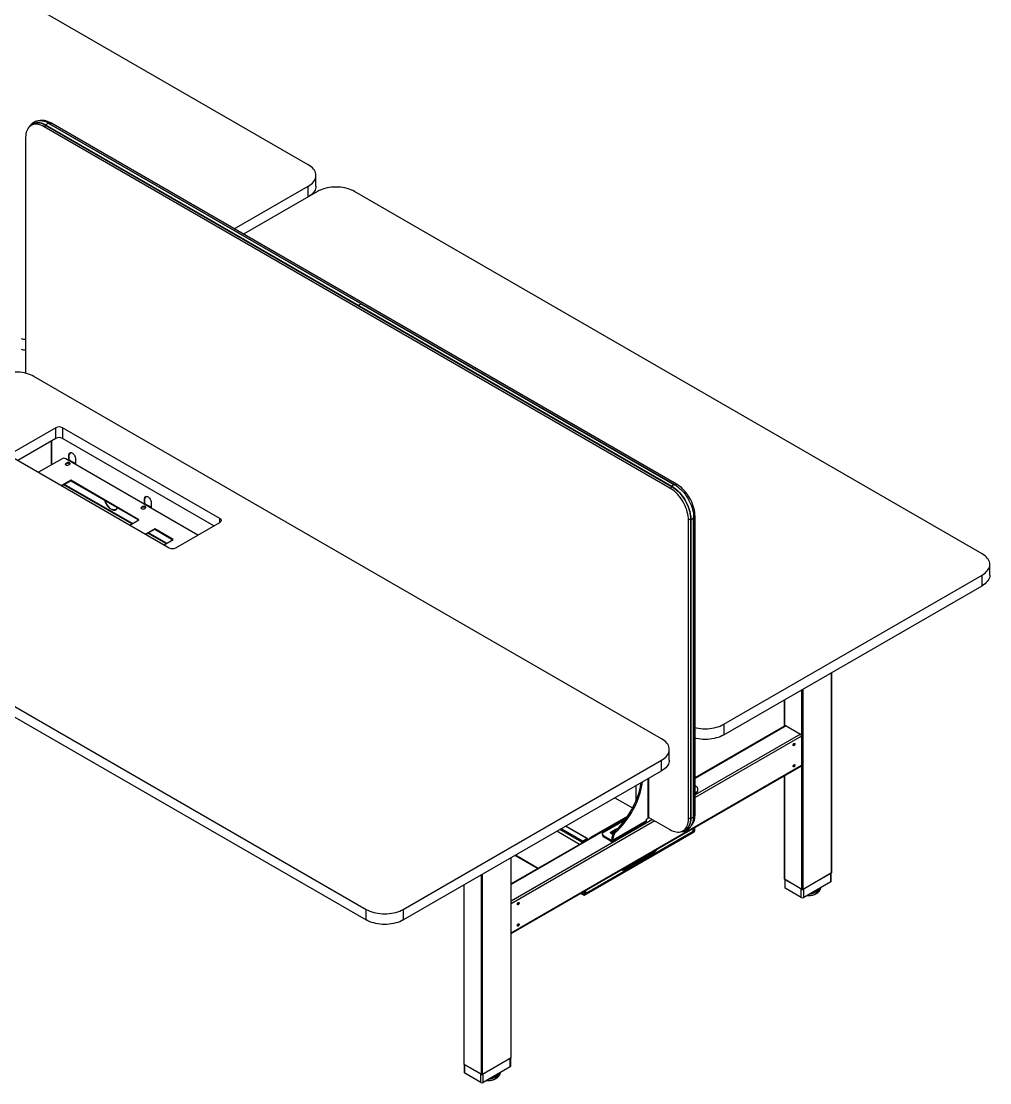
# Model space of a CAD drawing. Header units: millimetres. Extents: x -429 to 14753, y -632 to 5751.
# Drawn here: x 12898 to 14753, y -632 to 1401 of the extents above; entities that cross this region are included whole.
import ezdxf

# ---------------------------------------------------------------- set-up
doc = ezdxf.new("R2010")
doc.units = ezdxf.units.MM
doc.header["$LTSCALE"] = 100

msp = doc.modelspace()

# ---------------------------------------------------------------- linework, layer by layer
at = {"color": 7, "linetype": 'Continuous', "lineweight": -3}
for p, q in [((13448.19, 1125.82), (12246.1, 1819.77)), ((12922.2, 1204.1), (12917.25, 1201.24)), ((12942.25, 1198.76), (12946.22, 1201.06)), ((12945.79, 1201.62), (13545.06, 855.67)), ((12945.79, 1201.62), (12945.79, 1201.37)), ((12945.79, 1201.37), (13545.06, 855.42)), ((12945.83, 1201.28), (13545.1, 855.33)), ((12945.95, 1202.06), (13545.23, 856.11)), ((12951.28, 1205.14), (13550.55, 859.18)), ((13550.61, 859.16), (12951.34, 1205.11)), ((12952.3, 1204.56), (12954.98, 1206.11)), ((14153.53, 514.2), (12954.98, 1206.11)), ((14140.8, 506.86), (12942.25, 1198.76)), ((12906.9, 1178.35), (12906.9, 726.66)), ((13462.83, 1085), (13462.83, 1105.41)), ((13306.48, 1003.19), (13448.19, 1085)), ((13448.19, 1064.59), (13448.19, 1085)), ((13465.86, 1074.8), (13324.15, 992.99)), ((14738.66, 380.85), (13536.57, 1074.8)), ((13545.06, 855.67), (14144.33, 509.71)), ((13545.06, 855.67), (13545.06, 855.42)), ((13545.06, 855.42), (14144.33, 509.47)), ((13545.1, 855.33), (14144.37, 509.38)), ((13545.23, 856.11), (14144.5, 510.16)), ((13550.55, 859.18), (14149.82, 513.23)), ((14149.89, 513.21), (13550.61, 859.16)), ((14124.89, 26.53), (12922.81, 720.48)), ((12964.88, 622.3), (12880.73, 573.73)), ((12964.88, 601.89), (12964.88, 622.3)), ((13278.83, 448.41), (12977.61, 622.3)), ((12977.61, 622.3), (12977.61, 601.89)), ((12964.88, 601.89), (12892.05, 559.85)), ((12955.9, 596.7), (12955.9, 551.06)), ((12956.18, 596.87), (12956.18, 551.22)), ((13267.52, 434.53), (12977.61, 601.89)), ((12990.33, 570.45), (12989.77, 570.12)), ((12989.77, 560.38), (12989.77, 570.12)), ((12990.33, 560.38), (12990.33, 570.45)), ((12880.73, 566.38), (13181.96, 392.48)), ((12976.55, 562.98), (12931.58, 537.02)), ((13236.82, 416.81), (12983.62, 562.98)), ((12986.09, 555.02), (12983.97, 553.79)), ((12983.97, 552.98), (12986.09, 554.2)), ((12983.97, 552.98), (12983.97, 553.79)), ((12986.09, 554.2), (12986.09, 555.02)), ((12989.56, 560.28), (12988.92, 559.92)), ((12988.92, 550.94), (12991.04, 552.16)), ((12989.56, 560.28), (12991.32, 559.26)), ((12992.12, 559.34), (12990.36, 560.36)), ((12992.74, 558.45), (12991.32, 559.26)), ((12992.74, 558.45), (12994.86, 557.22)), ((12995.66, 557.3), (12993.54, 558.53)), ((12996.27, 556.41), (12994.86, 557.22)), ((12996.27, 556.41), (12998.4, 555.18)), ((12999.2, 555.26), (12997.07, 556.49)), ((12999.81, 554.37), (12998.4, 555.18)), ((12999.81, 554.37), (13001.58, 553.35)), ((13002.38, 553.42), (13000.61, 554.44)), ((13000.94, 552.98), (13001.58, 553.35)), ((13001.51, 552.65), (13001.58, 552.69)), ((13001.58, 552.69), (13001.58, 553.35)), ((13001.58, 552.69), (13002.14, 552.37)), ((13002.14, 552.37), (13002.5, 552.57)), ((13002.5, 552.16), (13002.14, 552.37)), ((13002.5, 562.78), (13002.5, 552.16)), ((12993.14, 521.56), (12975.75, 511.53)), ((12976.46, 511.12), (12993.14, 520.75)), ((13110.22, 438.12), (12980.12, 513.23)), ((13111.36, 438.77), (12981.25, 513.88)), ((13123.95, 446.04), (12993.14, 521.56)), ((12993.14, 520.75), (12993.14, 521.56)), ((12993.14, 520.75), (13123.24, 445.64)), ((14140.8, 506.86), (14144.82, 509.18)), ((14144.33, 509.71), (14144.33, 509.47)), ((14144.33, 509.71), (14144.72, 509.49)), ((14150.82, 512.64), (14153.53, 514.2)), ((13131.05, 471.34), (13128.93, 470.11)), ((13128.93, 469.3), (13131.05, 470.52)), ((13128.93, 469.3), (13128.93, 470.11)), ((13131.05, 470.52), (13131.05, 471.34)), ((13134.51, 476.6), (13133.88, 476.24)), ((13133.88, 467.25), (13136, 468.48)), ((13134.51, 476.6), (13136.28, 475.58)), ((13135.29, 486.77), (13134.73, 486.44)), ((13134.73, 476.7), (13134.73, 486.44)), ((13135.29, 476.69), (13135.29, 486.77)), ((13137.08, 475.66), (13135.31, 476.68)), ((13137.7, 474.77), (13136.28, 475.58)), ((13137.7, 474.77), (13139.82, 473.54)), ((13140.62, 473.62), (13138.5, 474.85)), ((13141.23, 472.72), (13139.82, 473.54)), ((13141.23, 472.72), (13143.35, 471.5)), ((13144.15, 471.58), (13142.03, 472.8)), ((13144.77, 470.68), (13143.35, 471.5)), ((13144.77, 470.68), (13146.53, 469.66)), ((13147.33, 469.74), (13145.57, 470.76)), ((13145.9, 469.3), (13146.53, 469.66)), ((13146.46, 468.97), (13146.53, 469.01)), ((13146.53, 469.01), (13146.53, 469.66)), ((13146.53, 469.01), (13147.1, 468.68)), ((13147.1, 468.68), (13147.45, 468.89)), ((13147.45, 468.48), (13147.1, 468.68)), ((13147.45, 479.09), (13147.45, 468.48)), ((13069.67, 466.45), (13069.67, 467.27)), ((13071.09, 466.45), (13071.09, 465.64)), ((13071.09, 465.64), (13071.65, 465.96)), ((13071.65, 466.18), (13071.65, 465.96)), ((13079.02, 465.76), (13080.02, 465.18)), ((13079.38, 465.95), (13079.94, 466.27)), ((13278.83, 441.06), (13278.83, 448.41)), ((14176.15, 445.62), (14180.18, 447.94)), ((14180.12, 447.46), (14180.12, -124.94)), ((14180.4, 447.25), (14180.18, 447.37)), ((14180.18, 447.37), (14180.18, -125.02)), ((14180.38, 448.29), (14180.4, 447.25)), ((14186.17, 451.4), (14188.88, 452.97)), ((14186.19, 450.25), (14186.19, -122.15)), ((14186.2, -122.08), (14186.2, 450.31)), ((14188.88, -119.43), (14188.88, 452.97)), ((13106.56, 436.01), (13123.95, 446.04)), ((13154, 428.7), (13136.62, 418.66)), ((13137.32, 418.25), (13154, 427.88)), ((13189.36, 408.29), (13154, 428.7)), ((13154, 427.88), (13154, 428.7)), ((13154, 427.88), (13188.65, 407.88)), ((13194.69, 392.48), (13278.83, 441.06)), ((14176.15, -126.78), (14176.15, 445.62)), ((14180.4, 447.25), (14180.4, -125.14)), ((14180.86, 447.18), (14180.86, -125.22)), ((13175.63, 400.36), (13140.98, 420.36)), ((13176.76, 401.02), (13142.12, 421.02)), ((13171.97, 398.25), (13189.36, 408.29)), ((12357.12, 393.91), (13559.2, -300.04)), ((12357.12, 373.5), (13559.2, -320.45)), ((14753.3, 340.03), (14753.3, 360.44)), ((14243.68, 54.29), (14738.66, 340.03)), ((14738.66, 319.62), (14738.66, 340.03)), ((14243.68, 33.87), (14738.66, 319.62)), ((14450.16, -230.31), (14450.16, 153.07)), ((14450.6, -229.7), (14450.6, 153.32)), ((14393.59, -261.74), (14393.59, 120.41)), ((14395.71, -261.74), (14395.71, 121.64)), ((14359.91, 100.97), (14359.91, 50.53)), ((14360.35, 50.78), (14360.35, 101.23)), ((14361.68, 51.55), (14188.88, -48.21)), ((14363.18, 51.4), (14188.88, -49.22)), ((14243.68, 54.29), (14243.68, 33.87)), ((14363.18, 51.4), (14390.76, 35.48)), ((14390.76, 35.48), (14188.88, -81.06)), ((14392.88, 31.8), (14188.88, -85.96)), ((14392.88, 31.8), (14392.88, -24.54)), ((14139.53, -14.3), (14139.53, 6.12)), ((14377.85, 17.01), (14377.82, 17.28)), ((13629.91, -300.04), (14124.89, -14.29)), ((14124.89, -34.71), (14124.89, -14.29)), ((13629.91, -320.45), (14124.89, -34.71)), ((14392.88, -24.54), (13836.83, -345.54)), ((13836.83, -346.56), (14392.26, -25.91)), ((14377.85, -23.82), (14377.82, -23.54)), ((14098.72, -49.81), (14098.72, -125.76)), ((14100.48, -123.31), (14100.48, -48.79)), ((14359.91, -44.58), (14359.91, -241.94)), ((14360.35, -242.56), (14360.35, -44.33)), ((14076.1, -91.5), (14076.1, -62.87)), ((14193.48, -74.33), (14188.88, -76.98)), ((14188.88, -79.01), (14192.23, -77.07)), ((14191.41, -64.74), (14189.28, -63.52)), ((14193.48, -69.32), (14193.48, -74.33)), ((14035.42, -86.36), (14069.32, -105.93)), ((14060.12, -121.35), (13988.63, -162.62)), ((14186.2, -120.98), (14188.88, -119.43)), ((14058.79, -123.31), (13836.83, -251.45)), ((14057.6, -125.01), (13836.83, -252.46)), ((14107.56, -128.01), (13836.83, -284.3)), ((14111.81, -130.46), (13836.83, -289.2)), ((13981.7, -164.34), (13941.02, -140.85)), ((13982.7, -164.24), (13941.6, -140.51)), ((14059.03, -122.96), (13989.48, -163.11)), ((14014.58, -151.48), (14055.57, -127.82)), ((14031.01, -170.15), (14094.65, -133.41)), ((14095.9, -130.66), (14032.26, -167.4)), ((14095.9, -127.39), (14098.72, -125.76)), ((14095.9, -130.66), (14095.9, -127.39)), ((14100.4, -123.87), (14140.8, -147.19)), ((14176.15, -126.78), (14180.12, -124.48)), ((14180.4, -125.14), (14180.18, -125.02)), ((13967.74, -175.87), (13924.04, -150.65)), ((13971.8, -171.69), (13929.7, -147.38)), ((13973.21, -169.24), (13932.53, -145.75)), ((13977.46, -272.12), (14186.76, -151.29)), ((13977.46, -272.94), (14186.76, -152.11)), ((13977.94, -270.69), (14185.28, -151)), ((13978.8, -269.39), (14185.42, -150.11)), ((13988.63, -162.62), (13989.48, -163.11)), ((14011.65, -155.56), (14011.65, -158.01)), ((14028.01, -167.4), (14014.58, -159.64)), ((14014.58, -162.09), (14014.58, -159.64)), ((14028.01, -169.85), (14014.58, -162.09)), ((14028.37, -151.48), (14035.79, -147.19)), ((14028.37, -153.93), (14035.79, -149.64)), ((14028.37, -153.93), (14028.37, -151.48)), ((14030.13, -161.17), (14032.26, -162.39)), ((14030.13, -166.17), (14030.13, -161.17)), ((14032.26, -167.4), (14032.26, -162.39)), ((14037.41, -151.55), (14035.29, -150.33)), ((14035.79, -149.64), (14035.79, -147.19)), ((14035.79, -149.64), (14036.35, -149.37)), ((14165.8, -149.67), (14170.74, -146.81)), ((14185.42, -150.11), (14185.42, -145.32)), ((14186.76, -151.29), (14185.46, -150.54)), ((14186.12, -149.55), (14186.12, -144.91)), ((14187.47, -150.07), (14186.12, -149.29)), ((14186.76, -152.11), (14186.76, -151.29)), ((14187.47, -150.07), (14187.47, -144.14)), ((14187.47, -150.07), (14188.17, -149.66)), ((14188.17, -149.66), (14188.17, -143.73)), ((13972.51, -171.28), (13971.8, -171.69)), ((13971.8, -173.53), (13971.8, -171.69)), ((13972.51, -173.12), (13972.51, -171.28)), ((13974.1, -172.2), (13972.51, -171.28)), ((13973.21, -169.24), (13981.7, -164.34)), ((13973.21, -170.05), (13981.7, -165.15)), ((13973.21, -169.24), (13973.21, -170.05)), ((13976.93, -170.57), (13974.63, -169.24)), ((13982.59, -167.3), (13980.28, -165.97)), ((13983.17, -166.96), (13980.87, -165.63)), ((13981.7, -165.15), (13981.7, -164.34)), ((13982.41, -165.56), (13981.7, -165.15)), ((13983.11, -165.15), (13982.41, -165.56)), ((13982.41, -165.56), (13982.41, -166.52)), ((13983.11, -165.15), (13983.11, -166.93)), ((14028.01, -167.4), (14030.13, -166.17)), ((14028.01, -167.4), (14028.01, -169.85)), ((14030.13, -166.17), (14032.26, -167.4)), ((13836.39, -584.63), (13836.39, -201.25)), ((13836.83, -584.02), (13836.83, -201)), ((13844.25, -196.71), (13887.94, -221.94)), ((13888.53, -221.6), (13844.83, -196.38)), ((14099.43, -196.81), (14064.78, -216.81)), ((14064.78, -217.62), (14099.43, -197.62)), ((14098.72, -197.21), (14099.43, -197.62)), ((14099.43, -197.62), (14099.43, -196.81)), ((14110.39, -190.48), (14100.14, -196.4)), ((14100.14, -197.21), (14110.39, -191.3)), ((14100.14, -196.4), (14100.14, -197.21)), ((14109.68, -190.89), (14110.39, -191.3)), ((14053.07, -223.52), (14053.82, -223.95)), ((14064.08, -217.22), (14053.82, -223.14)), ((14053.82, -223.95), (14064.08, -218.03)), ((14063.37, -217.62), (14064.08, -218.03)), ((14064.08, -218.03), (14064.08, -217.22)), ((14064.78, -216.81), (14064.78, -217.62)), ((13779.82, -616.06), (13779.82, -233.91)), ((13781.94, -616.06), (13781.94, -232.68)), ((14393.59, -261.74), (14360.35, -242.56)), ((14360.74, -242.78), (14360.74, -258.28)), ((14392.17, -260.93), (14361.77, -243.37)), ((14361.77, -259.7), (14361.77, -243.37)), ((14450.16, -230.31), (14395.71, -261.74)), ((14448.74, -231.13), (14397.12, -260.93)), ((14448.74, -247.46), (14448.74, -231.13)), ((14449.77, -246.03), (14449.77, -230.54)), ((13746.15, -253.35), (13746.15, -596.27)), ((13746.59, -596.88), (13746.59, -253.09)), ((14392.17, -277.26), (14361.77, -259.7)), ((14392.17, -277.26), (14392.17, -260.93)), ((14448.74, -247.46), (14397.12, -277.26)), ((14397.12, -277.26), (14397.12, -260.93)), ((13970.32, -269.49), (13976.46, -273.04)), ((13976.04, -272.12), (13970.9, -269.15)), ((13976.04, -266.19), (13976.04, -272.12)), ((13976.04, -272.12), (13976.75, -271.71)), ((13976.75, -265.78), (13976.75, -271.71)), ((13977.46, -272.12), (13976.75, -271.71)), ((13977.46, -272.12), (13977.46, -272.94)), ((13978.8, -264.6), (13978.8, -269.39)), ((13559.2, -320.45), (13559.2, -300.04)), ((13629.91, -300.04), (13629.91, -320.45)), ((13836.39, -584.63), (13781.94, -616.06)), ((13834.97, -585.45), (13783.35, -615.25)), ((13834.97, -601.78), (13834.97, -585.45)), ((13836, -600.35), (13836, -584.86)), ((13779.82, -616.06), (13746.59, -596.88)), ((13746.97, -597.1), (13746.97, -612.6)), ((13778.4, -615.25), (13748, -597.69)), ((13748, -614.03), (13748, -597.69)), ((13834.97, -601.78), (13783.35, -631.58)), ((13778.4, -631.58), (13748, -614.03)), ((13778.4, -631.58), (13778.4, -615.25)), ((13783.35, -631.58), (13783.35, -615.25))]:
    msp.add_line(p, q, dxfattribs=at)
at = {"color": 7, "linetype": 'Continuous', "lineweight": -3, "flags": 128}
for points in [[(12942.25, 1198.76), (12939.17, 1200.39), (12936.11, 1201.69), (12933.1, 1202.65), (12930.16, 1203.28), (12927.31, 1203.56), (12924.57, 1203.5), (12921.97, 1203.09), (12919.53, 1202.33), (12917.25, 1201.24), (12915.17, 1199.81), (12913.29, 1198.07), (12911.63, 1196.02), (12910.21, 1193.69), (12909.03, 1191.08), (12908.1, 1188.22), (12907.43, 1185.12), (12907.03, 1181.83), (12906.9, 1178.35)], [(12915.51, 1200.08), (12916.25, 1200.92), (12918.16, 1202.69), (12920.29, 1204.14), (12922.61, 1205.26), (12925.1, 1206.03), (12927.76, 1206.45), (12930.55, 1206.52), (12933.45, 1206.23), (12936.45, 1205.59), (12939.52, 1204.6), (12942.64, 1203.28), (12945.79, 1201.62)], [(12916.54, 1200.8), (12918.32, 1202.44), (12920.44, 1203.88), (12922.74, 1204.99), (12925.22, 1205.76), (12927.86, 1206.18), (12930.64, 1206.24), (12933.53, 1205.96), (12936.51, 1205.32), (12939.56, 1204.34), (12942.66, 1203.02), (12945.79, 1201.37)], [(12918.92, 1202.2), (12920.53, 1203.66), (12920.77, 1203.84)], [(12920.22, 1202.95), (12920.92, 1203.54), (12922.72, 1204.8)], [(12922.2, 1204.1), (12924.47, 1205.19), (12926.92, 1205.94)], [(12922.23, 1205.59), (12923.62, 1206.1), (12926.06, 1206.71), (12928.65, 1206.99), (12931.35, 1206.96), (12934.15, 1206.6), (12937.03, 1205.93), (12939.97, 1204.95), (12942.95, 1203.65), (12945.95, 1202.06)], [(12954.98, 1206.11), (12951.9, 1207.73), (12948.84, 1209.03), (12945.83, 1210), (12942.89, 1210.63), (12940.04, 1210.91), (12937.3, 1210.85), (12934.7, 1210.43), (12933.8, 1210.2)], [(12951.34, 1205.11), (12951.31, 1205.13), (12951.28, 1205.14)], [(13448.19, 1085), (13451.13, 1086.86), (13453.79, 1088.86), (13456.13, 1090.98), (13458.15, 1093.21), (13459.82, 1095.54), (13461.13, 1097.94), (13462.07, 1100.4), (13462.64, 1102.9), (13462.83, 1105.41), (13462.64, 1107.93), (13462.07, 1110.42), (13461.13, 1112.88), (13459.82, 1115.28), (13458.15, 1117.61), (13456.13, 1119.84), (13453.79, 1121.97), (13451.13, 1123.97), (13448.19, 1125.82)], [(13462.83, 1085), (13462.64, 1082.48), (13462.07, 1079.99), (13461.13, 1077.53), (13459.82, 1075.13), (13458.15, 1072.8), (13456.13, 1070.57), (13453.79, 1068.44), (13451.13, 1066.44), (13448.63, 1064.85)], [(13536.57, 1074.8), (13533.36, 1076.5), (13529.9, 1078.03), (13526.22, 1079.38), (13522.35, 1080.55), (13518.32, 1081.51), (13514.16, 1082.27), (13509.9, 1082.81), (13505.58, 1083.14), (13501.22, 1083.25), (13496.86, 1083.14), (13492.54, 1082.81), (13488.28, 1082.27), (13484.12, 1081.51), (13480.09, 1080.55), (13476.22, 1079.38), (13472.54, 1078.03), (13469.08, 1076.5), (13465.86, 1074.8)], [(13550.61, 859.16), (13550.59, 859.17), (13550.55, 859.18)], [(12922.81, 720.48), (12919.59, 722.18), (12916.13, 723.71), (12912.45, 725.06), (12908.58, 726.22), (12904.55, 727.19), (12900.39, 727.95), (12896.13, 728.49), (12891.81, 728.82), (12887.45, 728.93), (12883.09, 728.82), (12878.77, 728.49), (12874.51, 727.95), (12870.35, 727.19), (12866.32, 726.22), (12862.45, 725.06), (12858.77, 723.71), (12855.31, 722.18), (12852.09, 720.48)], [(12989.77, 570.12), (12989.91, 571.57), (12990.32, 572.8), (12990.98, 573.74), (12991.87, 574.37), (12992.95, 574.65), (12994.17, 574.57), (12995.47, 574.14), (12996.8, 573.37), (12998.1, 572.3), (12999.31, 570.98), (13000.39, 569.45), (13001.28, 567.8), (13001.95, 566.08), (13002.36, 564.38), (13002.5, 562.78)], [(12983.97, 553.79), (12983.27, 553.22), (12982.96, 552.54), (12983.06, 551.84), (12983.58, 551.21), (12984.44, 550.71), (12985.54, 550.41), (12986.75, 550.35), (12987.92, 550.53), (12988.92, 550.94)], [(12983.02, 551.96), (12983.27, 552.4), (12983.97, 552.98)], [(12991.04, 552.16), (12991.74, 552.74), (12992.05, 553.41), (12991.95, 554.11), (12991.43, 554.75), (12990.57, 555.25), (12989.47, 555.54), (12988.26, 555.6), (12987.09, 555.42), (12986.09, 555.02)], [(12986.09, 554.2), (12987.09, 554.6), (12988.26, 554.79), (12989.47, 554.73), (12990.57, 554.43), (12991.43, 553.93), (12991.95, 553.3), (12991.99, 553.18)], [(12990.9, 554.12), (12989.86, 554.58), (12989.14, 554.77)], [(12991.99, 553.16), (12991.69, 553.52), (12990.9, 554.12)], [(12991.77, 552.78), (12991.69, 552.87), (12990.9, 553.47)], [(14144.33, 509.47), (14147.46, 507.51), (14150.56, 505.25), (14153.61, 502.7), (14156.59, 499.89), (14159.48, 496.84), (14162.26, 493.57), (14164.9, 490.11), (14167.38, 486.48), (14169.68, 482.71), (14171.8, 478.83), (14173.7, 474.86), (14175.38, 470.85), (14176.82, 466.81), (14178.02, 462.78), (14178.96, 458.79), (14179.64, 454.88), (14180.05, 451.06), (14180.18, 447.37)], [(14144.5, 510.16), (14147.5, 508.28), (14150.48, 506.13), (14153.43, 503.72), (14156.31, 501.07), (14159.11, 498.19), (14161.81, 495.11), (14164.39, 491.84), (14166.83, 488.41), (14169.13, 484.84), (14171.25, 481.16), (14173.19, 477.39), (14174.94, 473.56), (14176.48, 469.69), (14177.8, 465.81), (14178.89, 461.95), (14179.75, 458.13), (14180.37, 454.37), (14180.74, 450.71), (14180.86, 447.18)], [(14144.72, 509.49), (14147.48, 507.74), (14150.59, 505.47), (14153.67, 502.91), (14156.67, 500.08), (14159.57, 497.01), (14162.36, 493.73), (14165.02, 490.24), (14167.51, 486.59), (14169.83, 482.8), (14171.96, 478.89), (14173.87, 474.9), (14175.56, 470.86), (14177.02, 466.8), (14178.22, 462.75), (14179.17, 458.74), (14179.85, 454.8), (14180.26, 450.96), (14180.38, 448.29)], [(14149.82, 513.23), (14152.83, 511.35), (14155.81, 509.2), (14158.75, 506.79), (14161.63, 504.14), (14164.43, 501.26), (14167.13, 498.18), (14169.71, 494.91), (14172.16, 491.48), (14174.45, 487.92), (14176.58, 484.23), (14178.52, 480.47), (14180.26, 476.63), (14181.8, 472.76), (14183.12, 468.88), (14184.22, 465.02), (14185.07, 461.2), (14185.69, 457.45), (14186.06, 453.79), (14186.19, 450.25)], [(14149.89, 513.21), (14149.86, 513.22), (14149.82, 513.23)], [(14188.88, 452.97), (14188.75, 456.6), (14188.34, 460.37), (14187.68, 464.23), (14186.75, 468.16), (14185.57, 472.13), (14184.14, 476.11), (14182.49, 480.08), (14180.61, 483.99), (14178.53, 487.81), (14176.25, 491.53), (14173.8, 495.11), (14171.2, 498.53), (14168.47, 501.75), (14165.62, 504.76), (14162.68, 507.53), (14159.66, 510.04), (14156.61, 512.27), (14153.53, 514.2)], [(13134.73, 486.44), (13134.86, 487.89), (13135.28, 489.11), (13135.94, 490.06), (13136.83, 490.69), (13137.91, 490.97), (13139.12, 490.89), (13140.42, 490.46), (13141.75, 489.69), (13143.06, 488.62), (13144.27, 487.3), (13145.35, 485.77), (13146.24, 484.12), (13146.9, 482.4), (13147.31, 480.7), (13147.45, 479.09)], [(14176.15, 445.62), (14176.02, 449.26), (14175.62, 453.02), (14174.95, 456.88), (14174.02, 460.81), (14172.84, 464.79), (14171.42, 468.77), (14169.76, 472.73), (14167.88, 476.64), (14165.8, 480.47), (14163.52, 484.19), (14161.08, 487.77), (14158.47, 491.18), (14155.74, 494.41), (14152.89, 497.41), (14149.95, 500.18), (14146.94, 502.69), (14143.88, 504.92), (14140.8, 506.86)], [(13066.81, 469.49), (13068.29, 468.19), (13069.67, 467.15)], [(13082.22, 469.32), (13081.59, 468.1), (13080.59, 466.87), (13079.38, 465.95), (13077.97, 465.36), (13076.41, 465.11), (13074.71, 465.22), (13072.93, 465.67), (13071.09, 466.45)], [(13071.09, 465.64), (13073.04, 464.79), (13074.93, 464.31), (13076.73, 464.2), (13078.39, 464.46), (13079.88, 465.08), (13081.16, 466.06), (13082.22, 467.37), (13082.98, 468.88)], [(13128.93, 470.11), (13128.23, 469.54), (13127.92, 468.86), (13128.02, 468.16), (13128.54, 467.52), (13129.39, 467.03), (13130.5, 466.73), (13131.71, 466.67), (13132.88, 466.85), (13133.88, 467.25)], [(13127.97, 468.28), (13128.23, 468.72), (13128.93, 469.3)], [(13136, 468.48), (13136.7, 469.05), (13137.01, 469.73), (13136.9, 470.43), (13136.39, 471.07), (13135.53, 471.56), (13134.43, 471.86), (13133.22, 471.92), (13132.04, 471.74), (13131.05, 471.34)], [(13131.05, 470.52), (13132.04, 470.92), (13133.22, 471.1), (13134.43, 471.04), (13135.53, 470.75), (13136.39, 470.25), (13136.9, 469.61), (13136.95, 469.5)], [(13135.86, 470.44), (13134.82, 470.89), (13134.1, 471.08)], [(13136.94, 469.48), (13136.65, 469.84), (13135.86, 470.44)], [(13136.73, 469.1), (13136.65, 469.18), (13135.86, 469.79)], [(13278.83, 448.41), (13279.95, 447.62), (13280.78, 446.72), (13281.3, 445.75), (13281.47, 444.73), (13281.3, 443.72), (13280.78, 442.74), (13279.95, 441.85), (13278.83, 441.06)], [(14186.2, 450.31), (14186.2, 450.28), (14186.19, 450.25)], [(14738.66, 340.03), (14741.6, 341.89), (14744.26, 343.88), (14746.6, 346.01), (14748.62, 348.24), (14750.29, 350.57), (14751.6, 352.97), (14752.54, 355.43), (14753.11, 357.92), (14753.3, 360.44), (14753.11, 362.95), (14752.54, 365.45), (14751.6, 367.91), (14750.29, 370.31), (14748.62, 372.64), (14746.6, 374.87), (14744.26, 377), (14741.6, 378.99), (14738.66, 380.85)], [(14753.3, 340.03), (14753.11, 337.51), (14752.54, 335.01), (14751.6, 332.55), (14750.29, 330.15), (14748.62, 327.83), (14746.6, 325.59), (14744.26, 323.47), (14741.6, 321.47), (14738.66, 319.62)], [(14188.88, 48.1), (14191.22, 47.57), (14195.38, 46.82), (14199.64, 46.27), (14203.97, 45.94), (14208.33, 45.83), (14212.68, 45.94), (14217.01, 46.27), (14221.27, 46.82), (14225.43, 47.57), (14229.46, 48.54), (14233.33, 49.7), (14237, 51.05), (14240.47, 52.58), (14243.68, 54.29)], [(14124.89, -14.29), (14127.83, -12.44), (14130.49, -10.44), (14132.83, -8.31), (14134.85, -6.08), (14136.52, -3.75), (14137.83, -1.35), (14138.77, 1.11), (14139.34, 3.6), (14139.53, 6.12), (14139.34, 8.63), (14138.77, 11.13), (14137.83, 13.59), (14136.52, 15.99), (14134.85, 18.32), (14132.83, 20.55), (14130.49, 22.67), (14127.83, 24.67), (14124.89, 26.53)], [(14243.68, 33.87), (14240.47, 32.17), (14237, 30.64), (14233.33, 29.29), (14229.46, 28.12), (14225.43, 27.16), (14221.27, 26.4), (14217.01, 25.86), (14212.68, 25.53), (14208.33, 25.42), (14203.97, 25.53), (14199.64, 25.86), (14195.38, 26.4), (14191.22, 27.16), (14188.88, 27.69)], [(14376.62, 14.66), (14376.75, 15.52), (14377.13, 16.4), (14377.71, 17.17), (14378.38, 17.72), (14379.06, 17.96), (14379.63, 17.84), (14380.02, 17.4), (14380.15, 16.7), (14380.02, 15.84), (14379.63, 14.96), (14379.06, 14.18), (14378.38, 13.64), (14377.71, 13.4), (14377.13, 13.51), (14376.75, 13.95), (14376.62, 14.66)], [(14139.53, -14.3), (14139.34, -16.81), (14138.77, -19.31), (14137.83, -21.77), (14136.52, -24.17), (14134.85, -26.49), (14132.83, -28.73), (14130.49, -30.85), (14127.83, -32.85), (14124.89, -34.71)], [(14376.62, -26.17), (14376.75, -25.31), (14377.13, -24.43), (14377.71, -23.65), (14378.38, -23.11), (14379.06, -22.87), (14379.63, -22.98), (14380.02, -23.42), (14380.15, -24.13), (14380.02, -24.99), (14379.63, -25.87), (14379.06, -26.64), (14378.38, -27.19), (14377.71, -27.42), (14377.13, -27.31), (14376.75, -26.87), (14376.62, -26.17)], [(14035.29, -150.33), (14039.37, -146.5), (14043.36, -142.43), (14047.26, -138.15), (14051.04, -133.67), (14054.69, -129), (14058.2, -124.16), (14061.56, -119.17), (14064.75, -114.04), (14067.76, -108.8), (14070.59, -103.47), (14073.22, -98.06), (14075.64, -92.6), (14077.84, -87.1), (14079.82, -81.58), (14081.56, -76.07), (14083.07, -70.58), (14084.33, -65.14), (14085.34, -59.76), (14085.72, -57.32)], [(14037.41, -151.55), (14041.49, -147.72), (14045.48, -143.66), (14049.38, -139.38), (14053.16, -134.89), (14056.81, -130.22), (14060.32, -125.38), (14063.68, -120.39), (14066.87, -115.27), (14069.89, -110.03), (14072.71, -104.7), (14075.34, -99.29), (14077.76, -93.82), (14079.96, -88.32), (14081.94, -82.81), (14083.68, -77.29), (14085.19, -71.81), (14086.45, -66.36), (14087.46, -60.99), (14088.2, -55.89)], [(14189.28, -63.52), (14189.16, -63.45), (14188.88, -63.32)], [(14188.88, -64.33), (14189.39, -64.28), (14190.39, -64.36), (14191.28, -64.67), (14192.04, -65.22), (14192.66, -65.98), (14193.11, -66.93), (14193.38, -68.06), (14193.48, -69.32)], [(14182.03, -139.62), (14182.49, -139.15), (14184.14, -137.11), (14185.57, -134.77), (14186.75, -132.16), (14187.68, -129.3), (14188.34, -126.21), (14188.75, -122.91), (14188.88, -119.43)], [(14140.8, -147.19), (14143.88, -148.82), (14146.94, -150.12), (14149.95, -151.08), (14152.89, -151.71), (14155.74, -151.99), (14158.47, -151.93), (14161.08, -151.52), (14163.52, -150.76), (14165.8, -149.67), (14167.88, -148.24), (14169.76, -146.5), (14171.42, -144.45), (14172.84, -142.12), (14174.02, -139.51), (14174.95, -136.65), (14175.62, -133.56), (14176.02, -130.26), (14176.15, -126.78)], [(14180.4, -125.14), (14180.26, -128.69), (14179.85, -132.06), (14179.17, -135.21), (14178.22, -138.13), (14177.02, -140.79), (14175.56, -143.18), (14173.87, -145.26), (14171.96, -147.04), (14169.83, -148.49), (14167.51, -149.61), (14165.02, -150.38), (14163.93, -150.6)], [(14180.18, -125.02), (14180.05, -128.55), (14179.64, -131.89), (14178.96, -135.03), (14178.02, -137.93), (14176.82, -140.58), (14175.38, -142.95), (14173.7, -145.02), (14171.8, -146.79), (14169.68, -148.23), (14167.38, -149.34), (14165.06, -150.07)], [(14180.19, -124.85), (14180.05, -128.37), (14179.65, -131.7), (14178.97, -134.82), (14178.04, -137.71), (14176.84, -140.35), (14175.41, -142.71), (14173.73, -144.78), (14171.84, -146.54), (14169.73, -147.97), (14167.43, -149.08), (14165.93, -149.59)], [(14180.86, -125.22), (14180.74, -128.62), (14180.37, -131.85), (14179.75, -134.89), (14178.89, -137.72), (14177.8, -140.32), (14176.48, -142.68), (14174.94, -144.77), (14173.22, -146.56)], [(14186.2, -122.08), (14186.2, -122.11), (14186.19, -122.15)], [(14014.58, -159.64), (14013.33, -158.77), (14012.41, -157.77), (14011.84, -156.69), (14011.65, -155.56), (14011.84, -154.43), (14012.41, -153.35), (14013.33, -152.35), (14014.58, -151.48)], [(14031.24, -156.15), (14030.07, -155.99), (14028.88, -155.61), (14027.92, -155.06), (14027.28, -154.38), (14026.99, -153.61), (14027.08, -152.83), (14027.56, -152.1), (14028.37, -151.48)], [(14027.48, -154.64), (14027.56, -154.55), (14028.37, -153.93)], [(14169.81, -147.93), (14169.54, -148.04), (14167.46, -148.7)], [(14171.61, -146.71), (14169.62, -147.64), (14168.77, -147.95)], [(14174.7, -143.65), (14172.83, -145.39), (14170.75, -146.81), (14170.74, -146.81)], [(13989.48, -163.11), (13988.79, -163.59), (13988.36, -163.97)], [(14429.63, -258.49), (14429.35, -259.6), (14428.65, -261.26), (14427.6, -262.86), (14426.22, -264.37), (14424.54, -265.77), (14422.58, -267.05), (14420.36, -268.18), (14417.93, -269.16), (14415.31, -269.95), (14412.54, -270.55), (14409.67, -270.96), (14407.75, -271.12)], [(14428.44, -259.18), (14427.6, -260.41), (14426.22, -261.92), (14424.54, -263.32), (14422.58, -264.6), (14420.36, -265.74), (14417.93, -266.71), (14415.31, -267.5), (14413.19, -267.98)], [(13559.2, -300.04), (13562.42, -301.74), (13565.88, -303.27), (13569.56, -304.62), (13573.43, -305.78), (13577.46, -306.75), (13581.62, -307.51), (13585.87, -308.05), (13590.2, -308.38), (13594.56, -308.49), (13598.91, -308.38), (13603.24, -308.05), (13607.5, -307.51), (13611.66, -306.75), (13615.69, -305.78), (13619.56, -304.62), (13623.24, -303.27), (13626.7, -301.74), (13629.91, -300.04)], [(13848.41, -290.27), (13848.54, -289.41), (13848.93, -288.53), (13849.5, -287.75), (13850.18, -287.21), (13850.85, -286.97), (13851.43, -287.08), (13851.81, -287.53), (13851.94, -288.23), (13851.81, -289.09), (13851.43, -289.97), (13850.85, -290.75), (13850.18, -291.29), (13849.5, -291.53), (13848.93, -291.41), (13848.54, -290.97), (13848.41, -290.27)], [(13629.91, -320.45), (13626.7, -322.15), (13623.24, -323.68), (13619.56, -325.04), (13615.69, -326.2), (13611.66, -327.16), (13607.5, -327.92), (13603.24, -328.46), (13598.91, -328.79), (13594.56, -328.9), (13590.2, -328.79), (13585.87, -328.46), (13581.62, -327.92), (13577.46, -327.16), (13573.43, -326.2), (13569.56, -325.04), (13565.88, -323.68), (13562.42, -322.15), (13559.2, -320.45)], [(13848.41, -331.1), (13848.54, -330.24), (13848.93, -329.35), (13849.5, -328.58), (13850.18, -328.04), (13850.85, -327.8), (13851.43, -327.91), (13851.81, -328.35), (13851.94, -329.06), (13851.81, -329.92), (13851.43, -330.8), (13850.85, -331.57), (13850.18, -332.12), (13849.5, -332.35), (13848.93, -332.24), (13848.54, -331.8), (13848.41, -331.1)], [(13815.86, -612.81), (13815.59, -613.92), (13814.88, -615.58), (13813.83, -617.18), (13812.45, -618.69), (13810.77, -620.1), (13808.81, -621.37), (13806.6, -622.51), (13804.16, -623.48), (13801.54, -624.27), (13798.78, -624.88), (13795.9, -625.28), (13793.98, -625.44)], [(13814.67, -613.5), (13813.83, -614.73), (13812.45, -616.24), (13810.77, -617.65), (13808.81, -618.92), (13806.6, -620.06), (13804.16, -621.03), (13801.54, -621.82), (13799.42, -622.3)]]:
    msp.add_lwpolyline(points, dxfattribs=at)
at = {"color": 7, "linetype": 'Continuous', "lineweight": -3}
for centre, radius, start, end in [((12929.18, 1189.15), 17.86, 112.92482, 145.84037), ((12929.89, 1187.73), 18.47, 83.85377, 132.59793), ((12932.12, 1173.01), 37.41, 59.19192, 77.9383), ((12946.55, 1201.59), 0.763, 141.30471, 177.43), ((12945.89, 1201.36), 0.1, 174.19564, 234.49218), ((12951.47, 1198.66), 6.48, 91.67597, 148.31865), ((13545.82, 855.63), 0.763, 141.30471, 177.43), ((13545.16, 855.41), 0.1, 174.19564, 234.49218), ((13550.74, 852.71), 6.48, 91.67597, 148.31865), ((12916.94, 869.48), 78.62, 256.36927, 262.66136), ((12916.94, 849.07), 78.62, 256.36927, 262.66136), ((12971.24, 610.02), 13.83, 62.60967, 117.39033), ((12971.24, 589.61), 13.83, 62.60967, 117.39033), ((12994.92, 570.89), 4.61, 130.56272, 185.49368), ((12980.08, 556.16), 7.69, 62.60967, 117.39033), ((12987.49, 546.77), 7.52, 62.97952, 101.60985), ((12990.03, 559.63), 0.805, 65.69288, 125.61758), ((12991.77, 558.72), 0.699, 350.78596, 129.20329), ((12993.21, 557.79), 0.805, 65.69288, 125.61758), ((12995.3, 556.68), 0.699, 350.78596, 129.20329), ((12996.74, 555.75), 0.805, 65.69288, 125.61758), ((12998.84, 554.64), 0.699, 350.78596, 129.20329), ((13000.28, 553.71), 0.805, 65.69288, 125.61758), ((13002.03, 552.78), 0.724, 49.73343, 128.49886), ((13001.8, 552.42), 0.349, 350.78596, 129.20329), ((14145.1, 509.68), 0.763, 141.30471, 177.43), ((14144.43, 509.46), 0.1, 174.19564, 234.49218), ((14150.01, 506.75), 6.48, 91.67597, 148.31865), ((13139.88, 487.21), 4.61, 130.56272, 185.49368), ((13086.9, 491.18), 30.14, 194.90276, 235.12809), ((13086.05, 490.68), 28.57, 195.60819, 235.01787), ((13076.55, 471.99), 6.65, 300.69767, 334.49512), ((13132.44, 463.09), 7.52, 62.97952, 101.60985), ((13134.98, 475.95), 0.805, 65.69288, 125.61758), ((13136.72, 475.04), 0.699, 350.78596, 129.20329), ((13138.16, 474.11), 0.805, 65.69288, 125.61758), ((13140.26, 473), 0.699, 350.78596, 129.20329), ((13141.7, 472.07), 0.805, 65.69288, 125.61758), ((13143.79, 470.96), 0.699, 350.78596, 129.20329), ((13145.24, 470.03), 0.805, 65.69288, 125.61758), ((13146.99, 469.1), 0.724, 49.73343, 128.49886), ((13146.76, 468.74), 0.349, 350.78596, 129.20329), ((13076.58, 473.74), 9.21, 237.62188, 292.83499), ((14180.22, 447.47), 0.1, 185.51136, 245.80878), ((14180.67, 453.65), 6.48, 271.68015, 328.31448), ((14180.75, 447.93), 0.763, 242.57351, 278.69449), ((13188.32, 404.77), 13.83, 242.60967, 297.39033), ((14362.3, 50.17), 1.51, 54.38242, 114.30712), ((14388.28, 31.59), 4.61, 2.60548, 57.39452), ((14375.68, 17.24), 3.33, 287.90667, 12.09871), ((14376.09, 17.02), 1.77, 290.71777, 359.37712), ((14375.68, -23.59), 3.33, 287.90667, 12.09871), ((14376.09, -23.8), 1.77, 290.71777, 359.37712), ((14391.45, -24.72), 1.44, 304.05635, 7.25583), ((14190.54, -74.65), 2.96, 305.01333, 6.29885), ((14092.96, -130.98), 2.96, 305.01333, 6.29885), ((14097.48, -123.01), 3.02, 294.37466, 354.3052), ((14180.22, -124.93), 0.1, 185.51136, 245.80878), ((14180.75, -124.47), 0.763, 242.57351, 278.69449), ((14180.67, -118.74), 6.48, 271.68015, 328.31448), ((14149.03, -122.7), 37.16, 341.31519, 0.84584), ((13992.44, -168.74), 7.21, 121.95194, 151.06898), ((14016.65, -157.51), 5.03, 185.6948, 245.62534), ((14045.79, -161.97), 15.67, 132.03259, 177.06723), ((14032.65, -153.72), 1.96, 122.50021, 237.30215), ((14033.92, -156.07), 3.57, 100.22472, 151.72879), ((14047.91, -163.19), 15.67, 132.03259, 177.06723), ((14035.23, -157.86), 6.89, 95.24874, 112.75758), ((14039.06, -153.39), 7, 86.60656, 117.80957), ((14161.3, -133.34), 17.8, 274.14028, 312.05502), ((14185.1, -149.52), 3.07, 302.60548, 357.39452), ((14185.93, -150), 1.54, 302.60548, 357.39452), ((13974.87, -171.83), 3.07, 122.60548, 177.39452), ((13974.04, -171.35), 1.54, 122.60548, 177.39452), ((13982.25, -165.01), 0.873, 350.78596, 129.20329), ((13981.97, -165.49), 0.437, 350.78596, 129.20329), ((14028.84, -166.38), 1.31, 230.79671, 9.21404), ((14029.67, -167.82), 2.62, 230.79671, 9.21404), ((14102.39, -178.7), 14.92, 302.40321, 332.38733), ((14103.62, -179.59), 12.82, 301.87277, 329.00086), ((14051.14, -219.33), 4.65, 250.68105, 305.1694), ((14050.94, -220.07), 4.84, 241.04981, 306.64644), ((14049.91, -219.31), 5.11, 255.95188, 298.87397), ((14360.67, -241.87), 0.754, 185.6948, 245.62534), ((14449.84, -229.62), 0.754, 294.37466, 354.3052), ((14362.49, -258.1), 1.76, 185.6948, 245.62534), ((14394.65, -259.7), 2.31, 242.60967, 297.39033), ((14448.02, -245.85), 1.76, 294.37466, 354.3052), ((13976.9, -272.26), 0.873, 170.78596, 309.20329), ((13977.18, -271.78), 0.437, 170.78596, 309.20329), ((14394.65, -272.48), 5.38, 242.60967, 297.39033), ((13847.47, -287.69), 3.33, 287.90667, 12.09871), ((13847.97, -287.97), 1.67, 288.69061, 11.31476), ((13847.47, -328.52), 3.33, 287.90667, 12.09871), ((13847.97, -328.8), 1.67, 288.69062, 11.31476), ((13836.08, -583.94), 0.754, 294.37466, 354.3052), ((13746.9, -596.19), 0.754, 185.6948, 245.62534), ((13834.25, -600.18), 1.76, 294.37466, 354.3052), ((13748.73, -612.42), 1.76, 185.6948, 245.62534), ((13780.88, -614.02), 2.31, 242.60967, 297.39033), ((13780.88, -626.8), 5.38, 242.60967, 297.39033)]:
    msp.add_arc(centre, radius, start, end, dxfattribs=at)
for points, knots in [([(12940, 1209.54), (12939.36, 1209.67), (12937.7, 1210.01), (12935.06, 1210.19), (12932.13, 1210.13), (12929.3, 1209.73), (12926.62, 1209.03), (12924.1, 1208.04), (12921.74, 1206.76), (12919.57, 1205.23), (12917.58, 1203.45), (12915.81, 1201.42), (12914.56, 1199.72), (12913.98, 1198.66), (12913.84, 1198.41)], [0, 0, 0, 0, 0.0610441, 0.1581022, 0.2534231, 0.3468173, 0.4383467, 0.5283091, 0.6171754, 0.7055162, 0.7937867, 0.8825386, 0.9723072, 1, 1, 1, 1]), ([(14161.94, -151.2), (14162.52, -151.19), (14164.05, -151.18), (14166.47, -150.81), (14169.15, -150.12), (14171.68, -149.12), (14174.03, -147.85), (14176.21, -146.31), (14178.19, -144.53), (14179.98, -142.51), (14181.57, -140.26), (14182.93, -137.77), (14183.81, -135.87), (14184.16, -134.75), (14184.21, -134.59)], [0, 0, 0, 0, 0.0572447, 0.1530317, 0.2469062, 0.3391736, 0.4303169, 0.5209211, 0.6114532, 0.7024791, 0.7945476, 0.8880853, 0.9833436, 1, 1, 1, 1]), ([(14185.42, -150.11), (14185.45, -150.29), (14185.51, -150.65), (14185.42, -150.94), (14185.29, -150.97), (14185.27, -150.97)], [0, 0, 0, 0, 0.4452865, 0.8906282, 1, 1, 1, 1]), ([(14186.09, -149.54), (14186.09, -149.62), (14186.07, -149.79), (14185.78, -149.99), (14185.51, -150.08), (14185.42, -150.11)], [0, 0, 0, 0, 0.3355556, 0.7802106, 1, 1, 1, 1]), ([(14403.32, -273.68), (14403.33, -273.68), (14404.26, -273.76), (14406.14, -273.74), (14408.91, -273.59), (14411.65, -273.22), (14414.31, -272.65), (14416.88, -271.87), (14419.33, -270.89), (14421.61, -269.69), (14423.7, -268.29), (14425.47, -266.75), (14426.92, -265.11), (14428.06, -263.43), (14428.92, -261.62), (14429.47, -259.96), (14429.59, -258.88), (14429.63, -258.49)], [0, 0, 0, 0, 0.0009058, 0.0762422, 0.1516367, 0.2272185, 0.3031591, 0.3796351, 0.4567904, 0.5346761, 0.6131339, 0.6913643, 0.7602971, 0.8269326, 0.8915151, 0.9610374, 1, 1, 1, 1]), ([(13978.8, -269.39), (13978.58, -269.55), (13978.15, -269.87), (13977.4, -270.16), (13976.93, -270.23), (13976.75, -270.25)], [0, 0, 0, 0, 0.3740286, 0.7481036, 1, 1, 1, 1]), ([(13976.75, -270.84), (13976.87, -270.87), (13977.25, -270.95), (13977.81, -270.8), (13978.36, -270.41), (13978.67, -269.89), (13978.77, -269.51), (13978.8, -269.39)], [0, 0, 0, 0, 0.125517, 0.3757774, 0.626038, 0.8762983, 1, 1, 1, 1]), ([(13789.55, -628), (13789.56, -628), (13790.49, -628.08), (13792.37, -628.06), (13795.14, -627.91), (13797.88, -627.54), (13800.55, -626.97), (13803.12, -626.19), (13805.56, -625.21), (13807.84, -624.01), (13809.93, -622.61), (13811.7, -621.07), (13813.15, -619.43), (13814.29, -617.75), (13815.16, -615.94), (13815.7, -614.28), (13815.82, -613.2), (13815.86, -612.81)], [0, 0, 0, 0, 0.0009058, 0.0762422, 0.1516367, 0.2272185, 0.3031591, 0.3796351, 0.4567904, 0.5346761, 0.6131339, 0.6913643, 0.7602971, 0.8269326, 0.8915151, 0.9610374, 1, 1, 1, 1])]:
    msp.add_open_spline(points, degree=3, knots=knots, dxfattribs=at)

doc.saveas('drawing.dxf')
